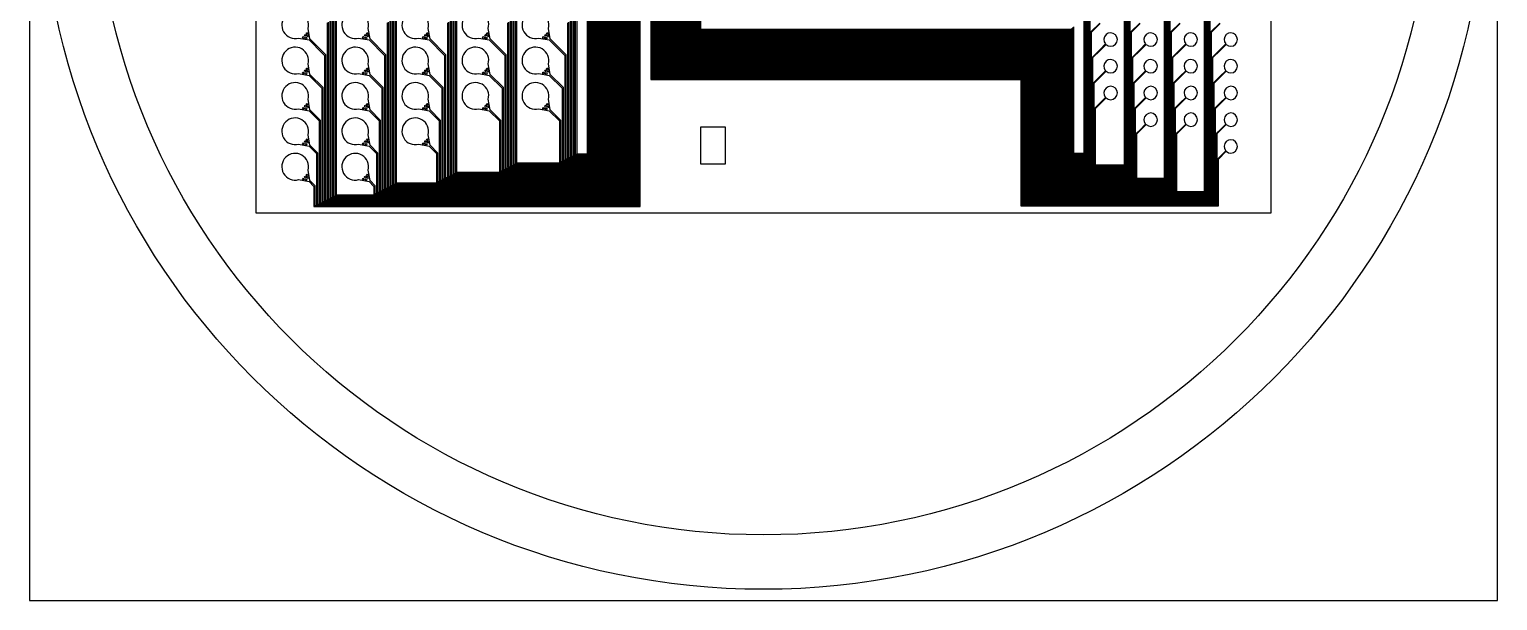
# Model space of a CAD drawing. Header units: millimetres. Extents: x 310868 to 545893, y -64136 to 166944.
# Drawn here: x 435893 to 545893, y 56944 to 99699 of the extents above; entities that cross this region are included whole.
import ezdxf

# ---------------------------------------------------------------- set-up
doc = ezdxf.new("R2010")
doc.units = ezdxf.units.MM

msp = doc.modelspace()

# ---------------------------------------------------------------- linework, layer by layer
for points in [[(435893, 166944), (435893, 56944), (545893, 56944), (545893, 166944)], [(486191, 92404), (488029, 92404), (488029, 89619), (486191, 89619)]]:
    msp.add_lwpolyline(points, close=True)
at = {"color": 3}
msp.add_lwpolyline([(452893, 85944), (452893, 137944), (528893, 137944), (528893, 85944)], close=True, dxfattribs=at)
for points in [[(478410, 123244), (478410, 89694), (472406, 89694), (472406, 90680), (472406, 107590)], [(474060, 99052), (474844, 98910), (476006, 97748), (476006, 90680), (476006, 89944), (478160, 89944), (478160, 123494)], [(474060, 96402), (474844, 96260), (475806, 95298), (475806, 90680), (475806, 89844), (475871, 89844), (478260, 89844), (478260, 123394)], [(474060, 93752), (474844, 93610), (475606, 92848), (475606, 90680), (475606, 89744), (478360, 89744), (478360, 123294)], [(476206, 100198), (476206, 90680), (476206, 90044), (478060, 90044), (478060, 123594)], [(478010, 123644), (478010, 90094), (476306, 90094), (476306, 90631), (476306, 90680), (476306, 100240)], [(476406, 102648), (476406, 90680), (476406, 90144), (477960, 90144), (477960, 123694)], [(477910, 123744), (477910, 90194), (476506, 90194), (476506, 90680), (476506, 102690)], [(476606, 105098), (476606, 90680), (476606, 90244), (477860, 90244), (477860, 123794)], [(477810, 123844), (477810, 90294), (476706, 90294), (476706, 90680), (476706, 105140)], [(477760, 123894), (477760, 90344), (476806, 90344), (476806, 90680), (476806, 107548)], [(476906, 107590), (476906, 90680), (476906, 90623), (476906, 90394), (477710, 90394), (477710, 123944)], [(467206, 100198), (467206, 90680), (467206, 88644), (479460, 88644), (479460, 122194)], [(479410, 122244), (479410, 88694), (467306, 88694), (467306, 90680), (467306, 100240)], [(467406, 102648), (467406, 90680), (467406, 88744), (479360, 88744), (479360, 122294)], [(479310, 122344), (479310, 88794), (467506, 88794), (467506, 90680), (467506, 102690)], [(467606, 105098), (467606, 90680), (467606, 88844), (479260, 88844), (479260, 122394)], [(479210, 122444), (479210, 88894), (467706, 88894), (467706, 90680), (467706, 105140)], [(467806, 107548), (467806, 90680), (467806, 88944), (479160, 88944), (479160, 122494)], [(479110, 122544), (479110, 88994), (467906, 88994), (467906, 90680), (467906, 107590)], [(469560, 99052), (470344, 98910), (471506, 97748), (471506, 90680), (471506, 89244), (478860, 89244), (478860, 122794)], [(469560, 96402), (470344, 96260), (471306, 95298), (471306, 90680), (471306, 89144), (478960, 89144), (478960, 122694)], [(469560, 93752), (470344, 93610), (471106, 92848), (471106, 90680), (471106, 89044), (479060, 89044), (479060, 122594)], [(471706, 89344), (478760, 89344), (478760, 122894)], [(478710, 122944), (478710, 89394), (471806, 89394), (471806, 90680), (471806, 100240)], [(471906, 102648), (471906, 90680), (471906, 89444), (478660, 89444), (478660, 122994)], [(478610, 123044), (478610, 89494), (472006, 89494), (472006, 90680), (472006, 102690)], [(472106, 105098), (472106, 90680), (472106, 89544), (478560, 89544), (478560, 123094)], [(478510, 123144), (478510, 89594), (472206, 89594), (472206, 90680), (472206, 105140)], [(472306, 107548), (472306, 90680), (472306, 89644), (478460, 89644), (478460, 123194)], [(460560, 99052), (461344, 98910), (462506, 97748), (462506, 90680), (462506, 89055), (462506, 87744), (463691, 87744), (480360, 87744), (480360, 121294)], [(460560, 96402), (461344, 96260), (462306, 95298), (462306, 90680), (462306, 89055), (462306, 87644), (463691, 87644), (480460, 87644), (480460, 121194)], [(460560, 93752), (461344, 93610), (462106, 92848), (462106, 90680), (462106, 89055), (462106, 87544), (463691, 87544), (480560, 87544), (480560, 121094)], [(462706, 100198), (462706, 90680), (462706, 89055), (462706, 87844), (463691, 87844), (480260, 87844), (480260, 121394)], [(480210, 121444), (480210, 87894), (463691, 87894), (462806, 87894), (462806, 89055), (462806, 90680), (462806, 100240)], [(462906, 102648), (462906, 90680), (462906, 89055), (462906, 87944), (463691, 87944), (480160, 87944), (480160, 121494)], [(480110, 121544), (480110, 87994), (463691, 87994), (463006, 87994), (463006, 89055), (463006, 90680), (463006, 102690)], [(463106, 105098), (463106, 90680), (463106, 89055), (463106, 88044), (463691, 88044), (480060, 88044), (480060, 121594)], [(480010, 121644), (480010, 88094), (463691, 88094), (463206, 88094), (463206, 89055), (463206, 90680), (463206, 105140)], [(463306, 107548), (463306, 90680), (463306, 89055), (463306, 88144), (463691, 88144), (479960, 88144), (479960, 121694)], [(479910, 121744), (479910, 88194), (463691, 88194), (463406, 88194), (463406, 89055), (463406, 90680), (463406, 107590)], [(465060, 99052), (465844, 98910), (467006, 97748), (467006, 90680), (467006, 88544), (479560, 88544), (479560, 122094)], [(465060, 96402), (465844, 96260), (466806, 95298), (466806, 90680), (466806, 88444), (479660, 88444), (479660, 121994)], [(465060, 93752), (465844, 93610), (466606, 92848), (466606, 90680), (466606, 88344), (479760, 88344), (479760, 121894)], [(465060, 91102), (465844, 90960), (466406, 90398), (466406, 88344), (466406, 88244), (466608, 88244), (479860, 88244), (479860, 121794)], [(456060, 99052), (456844, 98910), (457862, 97893), (458006, 97748), (458006, 90680), (458006, 88448), (458006, 86844), (481260, 86844), (481260, 120394)], [(456060, 96402), (456844, 96260), (457806, 95298), (457806, 90680), (457806, 88542), (457806, 86744), (481360, 86744), (481360, 120294)], [(456060, 93752), (456844, 93610), (457606, 92848), (457606, 90680), (457606, 88635), (457606, 86644), (481460, 86644), (481460, 120194)], [(456060, 91102), (456844, 90960), (457406, 90398), (457406, 88728), (457406, 86594), (457406, 86544), (481560, 86544), (481560, 120094)], [(456060, 88452), (456844, 88310), (457206, 87948), (457206, 86444), (481656, 86444), (481660, 86444), (481660, 119994)], [(458206, 100198), (458206, 90680), (458206, 88355), (458206, 86944), (481160, 86944), (481160, 120494)], [(481110, 120544), (481110, 86994), (458306, 86994), (458306, 88309), (458306, 90680), (458306, 100240)], [(458406, 102648), (458406, 90680), (458406, 88262), (458406, 87044), (481060, 87044), (481060, 120594)], [(481010, 120644), (481010, 87094), (458506, 87094), (458506, 88215), (458506, 90680), (458506, 102690)], [(458606, 105098), (458606, 90680), (458606, 88169), (458606, 87144), (480960, 87144), (480960, 120694)], [(480910, 120744), (480910, 87194), (458706, 87194), (458706, 88122), (458706, 90680), (458706, 105140)], [(458806, 107548), (458806, 90680), (458806, 88075), (458806, 87244), (480860, 87244), (480860, 120794)], [(480810, 120844), (480810, 87294), (458906, 87294), (458906, 88044), (458906, 90680), (458906, 107590)], [(460560, 91102), (461344, 90960), (461906, 90398), (461906, 89055), (461906, 87444), (463691, 87444), (480660, 87444), (480660, 120994)], [(460560, 88452), (461344, 88310), (461706, 87948), (461706, 87444), (461706, 87344), (461899, 87344), (480760, 87344), (480760, 120894)], [(482956, 115419), (482956, 96444), (510661, 96444), (510661, 86994), (524468, 86994), (524468, 89984), (524468, 99484), (525113, 100130)], [(525078, 100165), (524418, 99505), (524418, 89984), (524418, 87044), (510711, 87044), (510711, 96494), (483006, 96494), (483006, 115369)], [(483056, 115319), (483056, 96544), (510761, 96544), (510761, 87094), (524368, 87094), (524368, 89984), (524368, 101384)], [(524318, 101405), (524318, 89984), (524318, 87144), (510811, 87144), (510811, 96594), (483106, 96594), (483106, 115269)], [(483156, 115219), (483156, 96644), (510861, 96644), (510861, 87194), (524268, 87194), (524268, 101405)], [(524218, 101405), (524218, 87244), (510911, 87244), (510911, 96694), (483206, 96694), (483206, 115169)], [(483256, 115119), (483256, 96744), (510961, 96744), (510961, 87294), (524168, 87294), (524168, 101405)], [(524118, 101405), (524118, 87344), (511011, 87344), (511011, 96794), (483306, 96794), (483306, 115069)], [(483356, 115019), (483356, 96844), (511061, 96844), (511061, 87394), (524068, 87394), (524068, 101405)], [(524018, 107105), (524018, 87444), (511111, 87444), (511111, 96894), (483406, 96894), (483406, 114969)], [(483456, 114919), (483456, 96944), (511161, 96944), (511161, 87494), (523968, 87494), (523968, 108984)], [(523918, 109005), (523918, 87544), (511211, 87544), (511211, 96994), (483506, 96994), (483506, 114869)], [(483956, 114419), (483956, 97444), (511661, 97444), (511661, 87994), (521468, 87994), (521468, 99484), (522113, 100130)], [(522078, 100165), (521418, 99505), (521418, 88044), (511711, 88044), (511711, 97494), (484006, 97494), (484006, 114369)], [(484056, 114319), (484056, 97544), (511761, 97544), (511761, 88094), (521368, 88094), (521368, 101384)], [(521318, 101405), (521318, 88144), (511811, 88144), (511811, 97594), (484106, 97594), (484106, 114269)], [(484156, 114219), (484156, 97644), (511861, 97644), (511861, 88194), (521268, 88194), (521268, 101405)], [(521218, 101405), (521218, 88244), (511911, 88244), (511911, 97694), (484206, 97694), (484206, 114169)], [(484256, 114119), (484256, 97744), (511961, 97744), (511961, 88294), (521168, 88294), (521168, 101405)], [(521118, 101405), (521118, 88344), (512011, 88344), (512011, 97794), (484306, 97794), (484306, 114069)], [(484356, 114019), (484356, 97844), (512061, 97844), (512061, 88394), (521068, 88394), (521068, 101405)], [(521018, 107105), (521018, 88444), (512111, 88444), (512111, 97894), (484406, 97894), (484406, 113969)], [(484456, 113919), (484456, 97944), (512161, 97944), (512161, 88494), (520968, 88494), (520968, 108984)], [(520918, 109005), (520918, 88544), (512211, 88544), (512211, 97994), (484506, 97994), (484506, 113869)], [(484956, 113419), (484956, 98444), (512661, 98444), (512661, 88994), (518468, 88994), (518468, 99484), (519113, 100130)], [(519078, 100165), (518418, 99505), (518418, 89044), (512711, 89044), (512711, 98494), (485006, 98494), (485006, 113369)], [(485056, 113319), (485056, 98544), (512761, 98544), (512761, 89094), (518368, 89094), (518368, 101384)], [(518318, 101405), (518318, 89144), (512811, 89144), (512811, 98594), (485106, 98594), (485106, 113269)], [(485156, 113219), (485156, 98644), (512861, 98644), (512861, 89194), (518268, 89194), (518268, 101405)], [(518218, 101405), (518218, 89244), (512911, 89244), (512911, 98694), (485206, 98694), (485206, 113169)], [(485256, 113119), (485256, 98744), (512961, 98744), (512961, 89294), (518168, 89294), (518168, 101405)], [(518118, 101405), (518118, 89344), (513011, 89344), (513011, 98794), (485306, 98794), (485306, 113069)], [(485356, 113019), (485356, 98844), (513061, 98844), (513061, 89394), (518068, 89394), (518068, 101405)], [(518018, 107105), (518018, 89444), (513111, 89444), (513111, 98894), (485406, 98894), (485406, 112969)], [(485456, 112919), (485456, 98944), (513161, 98944), (513161, 89494), (517968, 89494), (517968, 108984)], [(517918, 109005), (517918, 89544), (513211, 89544), (513211, 98994), (485506, 98994), (485506, 112869)], [(485856, 112519), (485856, 99344), (513561, 99344), (513561, 89894), (515468, 89894), (515468, 99484), (516113, 100130)], [(516078, 100165), (515418, 99505), (515418, 89944), (513611, 89944), (513611, 99394), (485906, 99394), (485906, 112469)], [(485956, 112419), (485956, 99444), (513661, 99444), (513661, 89994), (515368, 89994), (515368, 101384)], [(515318, 101405), (515318, 90044), (513711, 90044), (513711, 99494), (486006, 99494), (486006, 112369)], [(486056, 112319), (486056, 99544), (513761, 99544), (513761, 90094), (515268, 90094), (515268, 101405)], [(515218, 101405), (515218, 90144), (513811, 90144), (513811, 99594), (486106, 99594), (486106, 112269)], [(486156, 112219), (486156, 99644), (513861, 99644), (513861, 90194), (515168, 90194), (515168, 101405)], [(515118, 101405), (515118, 90244), (513911, 90244), (513911, 99694), (486206, 99694), (486206, 112169)], [(514968, 108984), (514968, 90394), (514061, 90394), (514061, 99844)], [(514111, 99894), (514111, 90444), (514918, 90444), (514918, 90645), (514918, 109005)], [(515018, 107105), (515018, 90344), (514011, 90344), (514011, 99794)], [(513961, 99744), (513961, 90294), (515068, 90294), (515068, 101405)], [(471706, 100198), (471706, 90680), (471706, 89394)], [(465076, 87294), (459228, 87294)], [(481606, 86444), (481656, 86444)]]:
    msp.add_lwpolyline(points, dxfattribs=at)
for points in [[(478110, 123544), (478110, 89994), (476106, 89994), (476106, 90680), (476106, 97790), (474915, 98981), (474773, 99765, 3.6984833), (474060, 99052)], [(478210, 123444), (478210, 89894), (475906, 89894), (475906, 90680), (475906, 95252), (475906, 95340), (474915, 96331), (474773, 97115, 3.6984833), (474060, 96402)], [(478310, 123344), (478310, 89794), (475706, 89794), (475706, 90680), (475706, 92890), (474915, 93681), (474773, 94465, 3.6984833), (474060, 93752)], [(479510, 122144), (479510, 88594), (467106, 88594), (467106, 90680), (467106, 97790), (465915, 98981), (465773, 99765, 3.6984833), (465060, 99052)], [(478810, 122844), (478810, 89294), (471606, 89294), (471606, 90680), (471606, 97790), (470415, 98981), (470273, 99765, 3.6984833), (469560, 99052)], [(478910, 122744), (478910, 89194), (471406, 89194), (471406, 90680), (471406, 95252), (471406, 95340), (470415, 96331), (470273, 97115, 3.6984833), (469560, 96402)], [(479010, 122644), (479010, 89094), (471206, 89094), (471206, 90680), (471206, 92890), (470415, 93681), (470273, 94465, 3.6984833), (469560, 93752)], [(480310, 121344), (480310, 87794), (463691, 87794), (462606, 87794), (462606, 89055), (462606, 90680), (462606, 97790), (461415, 98981), (461273, 99765, 3.6984833), (460560, 99052)], [(480410, 121244), (480410, 87694), (463691, 87694), (462406, 87694), (462406, 89055), (462406, 90680), (462406, 95252), (462406, 95340), (461415, 96331), (461273, 97115, 3.6984833), (460560, 96402)], [(480510, 121144), (480510, 87594), (463691, 87594), (462206, 87594), (462206, 89055), (462206, 90680), (462206, 92890), (461415, 93681), (461273, 94465, 3.6984833), (460560, 93752)], [(480610, 121044), (480610, 87494), (463691, 87494), (462006, 87494), (462006, 89055), (462006, 90440), (461415, 91031), (461273, 91815, 3.6984833), (460560, 91102)], [(479610, 122044), (479610, 88494), (466906, 88494), (466906, 90680), (466906, 95252), (466906, 95340), (465915, 96331), (465773, 97115, 3.6984833), (465060, 96402)], [(479710, 121944), (479710, 88394), (466706, 88394), (466706, 90680), (466706, 92890), (465915, 93681), (465773, 94465, 3.6984833), (465060, 93752)], [(479810, 121844), (479810, 88294), (466610, 88294), (466506, 88294), (466506, 88344), (466506, 90440), (465915, 91031), (465773, 91815, 3.6984833), (465060, 91102)], [(481210, 120444), (481210, 86894), (458106, 86894), (458106, 88402), (458106, 90680), (458106, 97790), (457878, 98018), (456915, 98981), (456773, 99765, 3.6984833), (456060, 99052)], [(481310, 120344), (481310, 86794), (457906, 86794), (457906, 88495), (457906, 90680), (457906, 95252), (457906, 95340), (456915, 96331), (456773, 97115, 3.6984833), (456060, 96402)], [(481410, 120244), (481410, 86694), (457706, 86694), (457706, 88588), (457706, 90680), (457706, 92890), (456915, 93681), (456773, 94465, 3.6984833), (456060, 93752)], [(481510, 120144), (481510, 86594), (457506, 86594), (457506, 88682), (457506, 90440), (456915, 91031), (456773, 91815, 3.6984833), (456060, 91102)], [(481610, 120044), (481610, 86494), (457680, 86494), (457306, 86494), (457306, 86544), (457306, 87990), (456915, 88381), (456773, 89165, 3.6984833), (456060, 88452)], [(480710, 120944), (480710, 87394), (462762, 87394), (462179, 87394), (461999, 87394), (461806, 87394), (461806, 87444), (461806, 87990), (461415, 88381), (461273, 89165, 3.6984833), (460560, 88452)], [(482456, 103894), (482456, 95944), (509960, 95944), (510161, 95944), (510161, 86494), (517689, 86494), (524968, 86494), (524968, 88332), (524968, 89984), (525557, 90573, 39.9749844), (525522, 90609), (524918, 90005), (524918, 89984), (524918, 86544), (510211, 86544), (510211, 95994), (482506, 95994), (482506, 115869)], [(482556, 115819), (482556, 96044), (510261, 96044), (510261, 86594), (524868, 86594), (524868, 89984), (524868, 91884), (524913, 91930), (525113, 92130), (525557, 92573, 39.9749844), (525522, 92609), (525078, 92165), (524863, 91950), (524818, 91905), (524818, 89984), (524818, 86644), (510311, 86644), (510311, 96094), (482606, 96094), (482606, 115769)], [(482656, 115719), (482656, 96144), (510361, 96144), (510361, 86694), (524768, 86694), (524768, 89984), (524768, 93784), (524863, 93880), (524913, 93930), (525113, 94130), (525557, 94573, 39.9749844), (525522, 94609), (525078, 94165), (524863, 93950), (524718, 93805), (524718, 89984), (524718, 86744), (510411, 86744), (510411, 96194), (482706, 96194), (482706, 115669)], [(482756, 115619), (482756, 96244), (510461, 96244), (510461, 86794), (524668, 86794), (524668, 89984), (524668, 95684), (525113, 96130), (525557, 96573, 39.9749844), (525522, 96609), (525078, 96165), (524618, 95705), (524618, 89984), (524618, 86844), (510511, 86844), (510511, 96294), (482806, 96294), (482806, 115569)], [(482856, 115519), (482856, 96344), (510561, 96344), (510561, 86894), (524568, 86894), (524568, 89984), (524568, 97584), (525113, 98130), (525557, 98573, 39.9749844), (525522, 98609), (525078, 98165), (524518, 97605), (524518, 89984), (524518, 86944), (510611, 86944), (510611, 96394), (482906, 96394), (482906, 115469)], [(483556, 114819), (483556, 97044), (511261, 97044), (511261, 87594), (521868, 87594), (521868, 87893), (521868, 90197), (521868, 91884), (521913, 91930), (522113, 92130), (522557, 92573, 39.9749844), (522522, 92609), (522078, 92165), (521863, 91950), (521818, 91905), (521818, 87644), (511311, 87644), (511311, 97094), (483606, 97094), (483606, 114769)], [(483656, 114719), (483656, 97144), (511361, 97144), (511361, 87694), (521768, 87694), (521768, 93784), (521863, 93880), (521913, 93930), (522113, 94130), (522557, 94573, 39.9749844), (522522, 94609), (522078, 94165), (521863, 93950), (521718, 93805), (521718, 87744), (511411, 87744), (511411, 97194), (483706, 97194), (483706, 114669)], [(483756, 114619), (483756, 97244), (511461, 97244), (511461, 87794), (521668, 87794), (521668, 95684), (522113, 96130), (522557, 96573, 39.9749844), (522522, 96609), (522078, 96165), (521618, 95705), (521618, 87844), (511511, 87844), (511511, 97294), (483806, 97294), (483806, 114569)], [(483856, 114519), (483856, 97344), (511561, 97344), (511561, 87894), (521568, 87894), (521568, 97584), (522113, 98130), (522557, 98573, 39.9749844), (522522, 98609), (522078, 98165), (521518, 97605), (521518, 87944), (511611, 87944), (511611, 97394), (483906, 97394), (483906, 114469)], [(484556, 113819), (484556, 98044), (512261, 98044), (512261, 88594), (518868, 88594), (518868, 91213), (518868, 91884), (518913, 91930), (519113, 92130), (519557, 92573, 39.9749844), (519522, 92609), (519078, 92165), (518863, 91950), (518818, 91905), (518818, 88644), (512311, 88644), (512311, 98094), (484606, 98094), (484606, 113769)], [(484656, 113719), (484656, 98144), (512361, 98144), (512361, 88694), (518768, 88694), (518768, 93784), (518863, 93880), (518913, 93930), (519113, 94130), (519557, 94573, 39.9749844), (519522, 94609), (519078, 94165), (518863, 93950), (518718, 93805), (518718, 88744), (512411, 88744), (512411, 98194), (484706, 98194), (484706, 113669)], [(484756, 113619), (484756, 98244), (512461, 98244), (512461, 88794), (518668, 88794), (518668, 95684), (519113, 96130), (519557, 96573, 39.9749844), (519522, 96609), (519078, 96165), (518618, 95705), (518618, 88844), (512511, 88844), (512511, 98294), (484806, 98294), (484806, 113569)], [(484856, 113519), (484856, 98344), (512561, 98344), (512561, 88894), (518568, 88894), (518568, 97584), (519113, 98130), (519557, 98573, 39.9749844), (519522, 98609), (519078, 98165), (518518, 97605), (518518, 88944), (512611, 88944), (512611, 98394), (484906, 98394), (484906, 113469)], [(485556, 112819), (485556, 99044), (513261, 99044), (513261, 89594), (515768, 89594), (515768, 93315), (515768, 93784), (515863, 93880), (515913, 93930), (516113, 94130), (516557, 94573, 39.9749844), (516522, 94609), (516078, 94165), (515863, 93950), (515718, 93805), (515718, 89644), (513311, 89644), (513311, 99094), (485606, 99094), (485606, 112769)], [(485656, 112719), (485656, 99144), (513361, 99144), (513361, 89694), (515668, 89694), (515668, 95684), (516113, 96130), (516557, 96573, 39.9749844), (516522, 96609), (516078, 96165), (515618, 95705), (515618, 89744), (513411, 89744), (513411, 99194), (485706, 99194), (485706, 112669)], [(485756, 112619), (485756, 99244), (513461, 99244), (513461, 89794), (515568, 89794), (515568, 97584), (516113, 98130), (516557, 98573, 39.9749844), (516522, 98609), (516078, 98165), (515518, 97605), (515518, 89844), (513511, 89844), (513511, 99294), (485806, 99294), (485806, 112569)]]:
    msp.add_lwpolyline(points, format="xyb", dxfattribs=at)
at = {"color": 32, "true_color": 0xcd6928}
for radius in [54152, 50080, 50080, 50080]:
    msp.add_circle((490893, 111944), radius, dxfattribs=at)
at = {"color": 3}
for centre in [(456415, 99093), (456574, 99252), (456615, 99048), (456711, 99389), (456777, 99211), (460915, 99093), (461074, 99252), (461115, 99048), (461211, 99389), (461277, 99211), (465415, 99093), (465574, 99252), (465615, 99048), (465711, 99389), (465777, 99211), (469915, 99093), (470074, 99252), (470115, 99048), (470211, 99389), (470277, 99211), (474415, 99093), (474574, 99252), (474615, 99048), (474711, 99389), (474777, 99211), (456711, 96739), (461211, 96739), (465711, 96739), (470211, 96739), (474711, 96739), (456415, 96443), (456574, 96602), (456615, 96398), (456777, 96561), (460915, 96443), (461074, 96602), (461115, 96398), (461277, 96561), (465415, 96443), (465574, 96602), (465615, 96398), (465777, 96561), (469915, 96443), (470074, 96602), (470115, 96398), (470277, 96561), (474415, 96443), (474574, 96602), (474615, 96398), (474777, 96561), (456415, 93793), (456574, 93952), (456615, 93748), (456711, 94089), (456777, 93911), (460915, 93793), (461074, 93952), (461115, 93748), (461211, 94089), (461277, 93911), (465415, 93793), (465574, 93952), (465615, 93748), (465711, 94089), (465777, 93911), (469915, 93793), (470074, 93952), (470115, 93748), (470211, 94089), (470277, 93911), (474415, 93793), (474574, 93952), (474615, 93748), (474711, 94089), (474777, 93911), (456574, 91302), (456711, 91439), (456777, 91261), (461074, 91302), (461211, 91439), (461277, 91261), (465574, 91302), (465711, 91439), (465777, 91261), (456415, 91143), (456615, 91098), (460915, 91143), (461115, 91098), (465415, 91143), (465615, 91098), (456415, 88493), (456574, 88652), (456615, 88448), (456711, 88789), (456777, 88611), (460915, 88493), (461074, 88652), (461115, 88448), (461211, 88789), (461277, 88611)]:
    msp.add_circle(centre, 65, dxfattribs=at)

doc.saveas('drawing.dxf')
